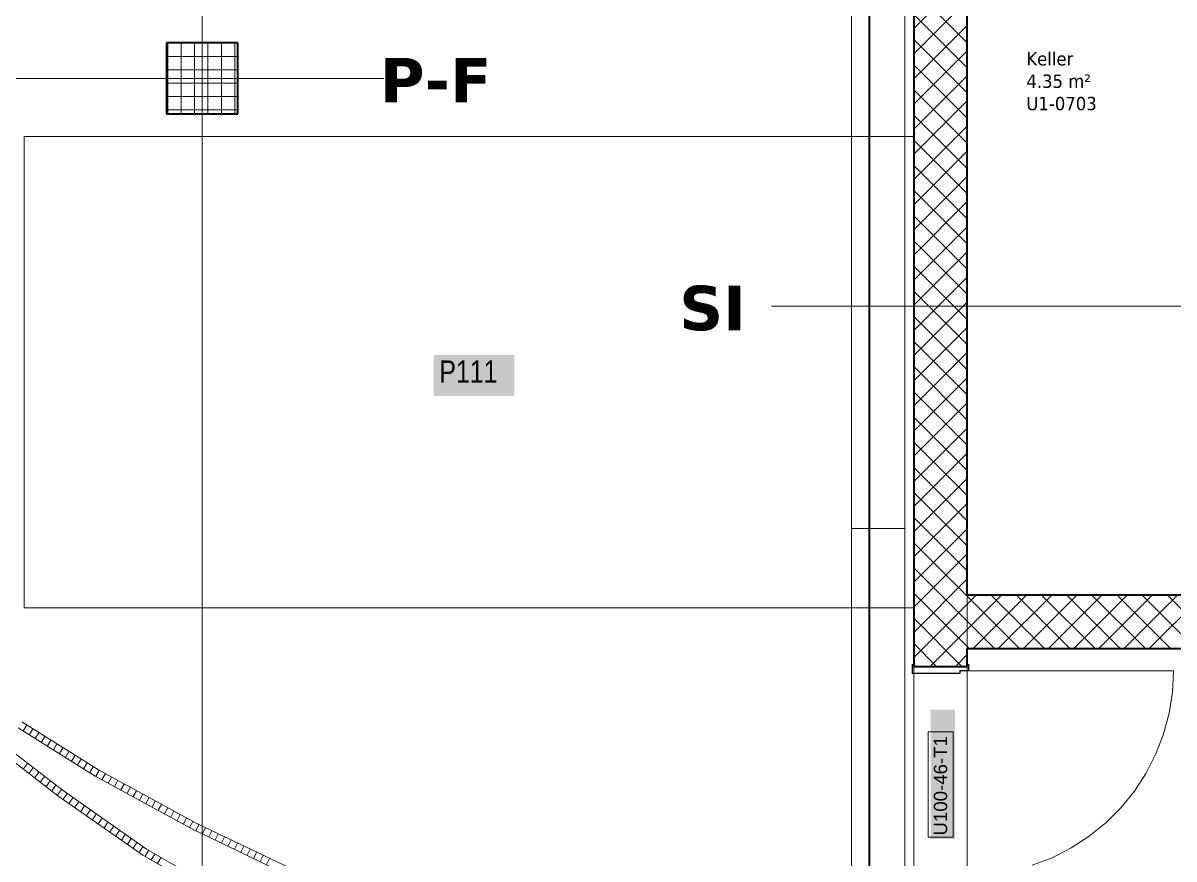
# Model space of a CAD drawing. Extents: x -882 to 613, y -179 to 707.
# Drawn here: x 5.4 to 134.7, y 298 to 392 of the extents above; entities that cross this region are included whole.
import ezdxf
from ezdxf.lldxf.tags import DXFTag

# ---------------------------------------------------------------- set-up
doc = ezdxf.new("R2010")
doc.units = 0
doc.layers.get('0').update_dxf_attribs({"lineweight": 13})
for name, color, linetype, lineweight, true_color in [('A-____-MATC-OTLN', 7, 'Strichpunkt - Mittel', 40, 0x0080ff), ('EL01_WAN_Röhre', 7, 'Continuous', 13, 0xff6666), ('EL01_WAN_Trassen', 40, 'Continuous', 13, 0xffbf00), ('S-GRID-____-IDEN', 7, 'Continuous', 9, 0x5555aa)]:
    doc.layers.add(name, color=color, linetype=linetype, lineweight=lineweight, true_color=true_color)
for name, color, linetype, lineweight in [('A-AREA-____-IDEN', 7, 'Continuous', 5), ('A-DOOR-____-IDEN', 7, 'Continuous', 5), ('A-DOOR-____-OTLN', 7, 'Continuous', 9), ('A-DOOR-FRAM-MCUT', 7, 'Continuous', 9), ('A-DOOR-OPNG-OTLN', 7, 'Continuous', 9), ('A-FLOR-____-OTLN', 7, 'Continuous', 9), ('A-WALL-____-MCUT', 7, 'Continuous', 35), ('A-WALL-____-PATT', 7, 'Continuous', 35), ('C-PRKG-____-IDEN', 7, 'Continuous', 5), ('C-PRKG-____-OTLN', 7, 'Continuous', 9), ('S-COLS-____-MCUT', 7, 'Continuous', 35), ('S-COLS-____-OTLN', 7, 'Continuous', 9), ('S-GRID-____-OTLN', 7, 'Continuous', 5)]:
    doc.layers.add(name, color=color, linetype=linetype, lineweight=lineweight)
doc.styles.get("Standard").update_dxf_attribs({"font": 'arial.ttf'})
tags = doc.linetypes.add('_Rasterlinie_', pattern=[0.375, 0.2, -0.05, 0.075, -0.05]).pattern_tags.tags
tags[10:11] = [DXFTag(74, 4), DXFTag(75, 0), DXFTag(340, '0'), DXFTag(46, 1.0), DXFTag(50, 0.0), DXFTag(44, 0.0), DXFTag(45, 0.0)]
tags[8:9] = [DXFTag(74, 4), DXFTag(75, 0), DXFTag(340, '0'), DXFTag(46, 1.0), DXFTag(50, 0.0), DXFTag(44, 0.0), DXFTag(45, 0.0)]
tags[6:7] = [DXFTag(74, 4), DXFTag(75, 0), DXFTag(340, '0'), DXFTag(46, 1.0), DXFTag(50, 0.0), DXFTag(44, 0.0), DXFTag(45, 0.0)]
tags[4:5] = [DXFTag(74, 4), DXFTag(75, 0), DXFTag(340, '0'), DXFTag(46, 1.0), DXFTag(50, 0.0), DXFTag(44, 0.0), DXFTag(45, 0.0)]
tags = doc.linetypes.add('Grundrissdarstellung Sturz', pattern=[0.25, 0.15, -0.05, 0, -0.05]).pattern_tags.tags
tags[10:11] = [DXFTag(74, 4), DXFTag(75, 0), DXFTag(340, '0'), DXFTag(46, 1.0), DXFTag(50, 0.0), DXFTag(44, 0.0), DXFTag(45, 0.0)]
tags[8:9] = [DXFTag(74, 4), DXFTag(75, 0), DXFTag(340, '0'), DXFTag(46, 1.0), DXFTag(50, 0.0), DXFTag(44, 0.0), DXFTag(45, 0.0)]
tags[6:7] = [DXFTag(74, 4), DXFTag(75, 0), DXFTag(340, '0'), DXFTag(46, 1.0), DXFTag(50, 0.0), DXFTag(44, 0.0), DXFTag(45, 0.0)]
tags[4:5] = [DXFTag(74, 4), DXFTag(75, 0), DXFTag(340, '0'), DXFTag(46, 1.0), DXFTag(50, 0.0), DXFTag(44, 0.0), DXFTag(45, 0.0)]
tags = doc.linetypes.add('Strichpunkt - Mittel', pattern=[0.35, 0.15, -0.1, 0, -0.1]).pattern_tags.tags
tags[10:11] = [DXFTag(74, 4), DXFTag(75, 0), DXFTag(340, '0'), DXFTag(46, 1.0), DXFTag(50, 0.0), DXFTag(44, 0.0), DXFTag(45, 0.0)]
tags[8:9] = [DXFTag(74, 4), DXFTag(75, 0), DXFTag(340, '0'), DXFTag(46, 1.0), DXFTag(50, 0.0), DXFTag(44, 0.0), DXFTag(45, 0.0)]
tags[6:7] = [DXFTag(74, 4), DXFTag(75, 0), DXFTag(340, '0'), DXFTag(46, 1.0), DXFTag(50, 0.0), DXFTag(44, 0.0), DXFTag(45, 0.0)]
tags[4:5] = [DXFTag(74, 4), DXFTag(75, 0), DXFTag(340, '0'), DXFTag(46, 1.0), DXFTag(50, 0.0), DXFTag(44, 0.0), DXFTag(45, 0.0)]

# ---------------------------------------------------------------- blocks, each defined once
blk = doc.blocks.new('Referenz-A0UJ2IESXE', base_point=(-902.38, -164.15))
at = {"layer": 'A-____-MATC-OTLN', "color": 0, "linetype": 'Strichpunkt - Mittel', "ltscale": 0.4}
blk.add_line((100.49, 702.41), (100.49, -157.46), dxfattribs=at)
at = {"layer": 'A-DOOR-____-IDEN', "color": 0, "linetype": 'Continuous', "ltscale": 0.13}
for p, q in [((107.12, 300.47), (107.12, 312.31)), ((107.12, 312.31), (109.9, 312.31)), ((109.9, 312.31), (109.9, 300.47)), ((109.9, 300.47), (107.12, 300.47))]:
    blk.add_line(p, q, dxfattribs=at)
at = {"layer": 'A-DOOR-____-IDEN', "color": 7, "linetype": 'Continuous', "ltscale": 0.13, "true_color": 0xffffff}
for points in [[(107.37, 300.29), (110.13, 300.29), (107.37, 314.83)], [(110.13, 300.29), (107.37, 314.83), (110.13, 314.83)]]:
    blk.add_solid(points, dxfattribs=at)
at = {"layer": 'A-DOOR-____-OTLN', "color": 0, "linetype": 'Grundrissdarstellung Sturz', "ltscale": 0.13}
for p, q in [((105.49, 295.69), (105.49, 319.69)), ((111.49, 295.69), (111.49, 319.69))]:
    blk.add_line(p, q, dxfattribs=at)
at = {"layer": 'A-DOOR-FRAM-MCUT', "color": 0, "linetype": 'Continuous', "ltscale": 0.13}
for p, q in [((105.29, 319.89), (105.49, 319.89)), ((105.29, 318.89), (105.29, 319.89)), ((105.33, 319.85), (105.33, 318.93)), ((105.49, 319.85), (105.33, 319.85)), ((111.49, 319.89), (111.69, 319.89)), ((111.65, 319.85), (111.49, 319.85)), ((111.65, 319.23), (111.65, 319.85)), ((111.69, 319.89), (111.69, 319.19)), ((110.69, 318.89), (105.29, 318.89)), ((105.33, 318.93), (110.65, 318.93)), ((110.65, 319.23), (111.65, 319.23)), ((110.65, 318.93), (110.65, 319.23)), ((110.69, 319.19), (110.69, 318.89)), ((111.69, 319.19), (110.69, 319.19))]:
    blk.add_line(p, q, dxfattribs=at)
at = {"layer": 'A-DOOR-OPNG-OTLN', "color": 0, "linetype": 'Continuous', "ltscale": 0.13}
for p, q in [((111.69, 319.19), (134.69, 319.19)), ((134.56, 316.79), (134.69, 319.19)), ((134.19, 314.41), (134.56, 316.79)), ((133.56, 312.08), (134.19, 314.41)), ((132.7, 309.84), (133.56, 312.08)), ((131.61, 307.69), (132.7, 309.84)), ((130.3, 305.67), (131.61, 307.69)), ((128.78, 303.8), (130.3, 305.67)), ((127.08, 302.1), (128.78, 303.8)), ((125.21, 300.58), (127.08, 302.1)), ((123.19, 299.27), (125.21, 300.58)), ((121.04, 298.18), (123.19, 299.27)), ((118.8, 297.32), (121.04, 298.18))]:
    blk.add_line(p, q, dxfattribs=at)
at = {"layer": 'A-FLOR-____-OTLN', "color": 0, "linetype": 'Continuous', "ltscale": 0.13}
for p, q in [((105.49, 319.69), (105.49, 318.93)), ((105.49, 318.89), (105.49, 296.49))]:
    blk.add_line(p, q, dxfattribs=at)
at = {"layer": 'A-WALL-____-MCUT', "color": 0, "linetype": 'Continuous', "ltscale": 0.35}
for p, q in [((105.49, 558.29), (105.49, 319.69)), ((111.49, 327.69), (111.49, 396.49)), ((139.19, 327.69), (111.49, 327.69)), ((111.49, 321.69), (139.19, 321.69)), ((111.49, 319.69), (111.49, 321.69)), ((105.49, 319.69), (111.49, 319.69))]:
    blk.add_line(p, q, dxfattribs=at)
at = {"layer": 'A-WALL-____-MCUT', "color": 0, "linetype": 'Continuous', "lineweight": 9, "ltscale": 0.13}
blk.add_line((111.49, 327.69), (111.49, 321.69), dxfattribs=at)
at = {"layer": 'A-WALL-____-PATT', "color": 0, "linetype": 'Continuous', "lineweight": 9, "ltscale": 0.13}
for p, q in [((105.49, 391.39), (110.59, 396.49)), ((111.49, 389.8), (105.49, 395.8)), ((105.49, 388.56), (111.49, 394.56)), ((111.49, 386.98), (105.49, 392.98)), ((105.49, 385.73), (111.49, 391.73)), ((111.49, 384.15), (105.49, 390.15)), ((105.49, 382.9), (111.49, 388.9)), ((111.49, 381.32), (105.49, 387.32)), ((105.49, 380.07), (111.49, 386.07)), ((111.49, 378.49), (105.49, 384.49)), ((105.49, 377.25), (111.49, 383.25)), ((111.49, 375.66), (105.49, 381.66)), ((105.49, 374.42), (111.49, 380.42)), ((111.49, 372.83), (105.49, 378.83)), ((105.49, 371.59), (111.49, 377.59)), ((111.49, 370), (105.49, 376)), ((105.49, 368.76), (111.49, 374.76)), ((111.49, 367.18), (105.49, 373.18)), ((105.49, 365.93), (111.49, 371.93)), ((111.49, 364.35), (105.49, 370.35)), ((105.49, 363.1), (111.49, 369.1)), ((111.49, 361.52), (105.49, 367.52)), ((105.49, 360.28), (111.49, 366.28)), ((111.49, 358.69), (105.49, 364.69)), ((105.49, 357.45), (111.49, 363.45)), ((111.49, 355.86), (105.49, 361.86)), ((105.49, 354.62), (111.49, 360.62)), ((111.49, 353.03), (105.49, 359.03)), ((105.49, 351.79), (111.49, 357.79)), ((111.49, 350.21), (105.49, 356.21)), ((105.49, 348.96), (111.49, 354.96)), ((111.49, 347.38), (105.49, 353.38)), ((105.49, 346.13), (111.49, 352.13)), ((111.49, 344.55), (105.49, 350.55)), ((105.49, 343.3), (111.49, 349.3)), ((111.49, 341.72), (105.49, 347.72)), ((105.49, 340.48), (111.49, 346.48)), ((111.49, 338.89), (105.49, 344.89)), ((105.49, 337.65), (111.49, 343.65)), ((111.49, 336.06), (105.49, 342.06)), ((105.49, 334.82), (111.49, 340.82)), ((111.49, 333.24), (105.49, 339.24)), ((105.49, 331.99), (111.49, 337.99)), ((111.49, 330.41), (105.49, 336.41)), ((105.49, 329.16), (111.49, 335.16)), ((111.49, 327.58), (105.49, 333.58)), ((105.49, 326.33), (111.49, 332.33)), ((111.49, 324.75), (105.49, 330.75)), ((105.49, 323.51), (111.49, 329.51)), ((111.49, 321.92), (105.49, 327.92)), ((111.49, 326.68), (112.5, 327.69)), ((111.49, 323.85), (115.33, 327.69)), ((117.37, 321.69), (111.49, 327.58)), ((112.16, 321.69), (118.16, 327.69)), ((120.2, 321.69), (114.2, 327.69)), ((114.99, 321.69), (120.99, 327.69)), ((123.03, 321.69), (117.03, 327.69)), ((117.82, 321.69), (123.82, 327.69)), ((125.86, 321.69), (119.86, 327.69)), ((120.64, 321.69), (126.64, 327.69)), ((128.69, 321.69), (122.69, 327.69)), ((123.47, 321.69), (129.47, 327.69)), ((131.52, 321.69), (125.52, 327.69)), ((126.3, 321.69), (132.3, 327.69)), ((134.34, 321.69), (128.34, 327.69)), ((129.13, 321.69), (135.13, 327.69)), ((137.17, 321.69), (131.17, 327.69)), ((131.96, 321.69), (137.96, 327.69)), ((139.19, 322.51), (134, 327.69)), ((105.49, 320.68), (111.49, 326.68)), ((110.89, 319.69), (105.49, 325.09)), ((114.55, 321.69), (111.49, 324.75)), ((107.33, 319.69), (111.49, 323.85)), ((108.06, 319.69), (105.49, 322.26)), ((110.16, 319.69), (111.49, 321.02)), ((111.72, 321.69), (111.49, 321.92))]:
    blk.add_line(p, q, dxfattribs=at)
at = {"layer": 'C-PRKG-____-IDEN', "color": 7, "linetype": 'Continuous', "ltscale": 0.13, "true_color": 0xffffff}
for points in [[(51.53, 350.1), (60.6, 350.1), (51.53, 354.7)], [(60.6, 350.1), (51.53, 354.7), (60.6, 354.7)]]:
    blk.add_solid(points, dxfattribs=at)
at = {"layer": 'C-PRKG-____-OTLN', "color": 0, "linetype": 'Continuous', "ltscale": 0.13}
for p, q in [((5.49, 326.27), (5.49, 379.26)), ((105.49, 379.26), (5.49, 379.26)), ((105.49, 379.26), (5.49, 379.26)), ((5.49, 379.26), (5.49, 326.27)), ((5.49, 326.27), (5.49, 379.26)), ((5.49, 379.26), (105.49, 379.26)), ((5.49, 379.26), (5.49, 379.26)), ((105.49, 337.41), (105.49, 379.26)), ((105.49, 379.26), (105.49, 337.41)), ((105.49, 326.27), (105.49, 337.41)), ((105.49, 337.41), (105.49, 326.27)), ((105.49, 326.27), (5.49, 326.27)), ((5.49, 326.27), (105.49, 326.27)), ((105.49, 326.27), (5.49, 326.27)), ((5.49, 326.27), (5.49, 326.27))]:
    blk.add_line(p, q, dxfattribs=at)
at = {"layer": 'S-COLS-____-MCUT', "color": 0, "linetype": 'Continuous', "ltscale": 0.35}
for p, q in [((29.49, 389.79), (21.49, 389.79)), ((21.49, 389.79), (21.49, 381.79)), ((29.49, 381.79), (29.49, 389.79)), ((21.49, 381.79), (29.49, 381.79))]:
    blk.add_line(p, q, dxfattribs=at)
at = {"layer": 'S-COLS-____-OTLN', "color": 0, "linetype": 'Continuous', "ltscale": 0.13}
for p, q in [((21.49, 389.76), (29.49, 389.76)), ((21.65, 381.79), (21.65, 389.79)), ((23.15, 381.79), (23.15, 389.79)), ((24.65, 381.79), (24.65, 389.79)), ((26.15, 381.79), (26.15, 389.79)), ((27.65, 381.79), (27.65, 389.79)), ((29.15, 381.79), (29.15, 389.79)), ((21.49, 388.26), (29.49, 388.26)), ((21.49, 386.76), (29.49, 386.76)), ((21.49, 385.26), (29.49, 385.26)), ((21.49, 383.76), (29.49, 383.76)), ((21.49, 382.26), (29.49, 382.26))]:
    blk.add_line(p, q, dxfattribs=at)
at = {"layer": 'S-GRID-____-OTLN', "color": 0, "linetype": '_Rasterlinie_', "ltscale": 0.13}
for p, q in [((25.49, -157.46), (25.49, 660.29)), ((-854.49, 385.79), (45.92, 385.79)), ((89.49, 360.19), (391.8, 360.19))]:
    blk.add_line(p, q, dxfattribs=at)
at = {"layer": 'A-AREA-____-IDEN', "color": 0, "linetype": 'Continuous', "ltscale": 0.13, "char_height": 1.5, "attachment_point": 1}
for s, insert in [('{\\W0.9;\\fVerdana;Keller}', (118.14, 388.74)), ('{\\W0.9;\\fVerdana;4.35 m²}', (118.14, 386.22)), ('{\\W0.9;\\fVerdana;U1-0703}', (118.14, 383.71))]:
    blk.add_mtext(s, dxfattribs=dict(at, insert=insert))
at = {"layer": 'A-DOOR-____-IDEN', "color": 0, "linetype": 'Continuous', "ltscale": 0.13, "insert": (107.74, 300.67), "char_height": 1.5, "attachment_point": 1, "rotation": 90}
blk.add_mtext('{\\fArial;U100-46-T1}', dxfattribs=at)
at = {"layer": 'C-PRKG-____-IDEN', "color": 0, "linetype": 'Continuous', "ltscale": 0.13, "insert": (52.16, 354.08), "char_height": 2.5, "attachment_point": 1}
blk.add_mtext('{\\W0.8;\\fArial;P111}', dxfattribs=at)
at = {"layer": 'S-GRID-____-IDEN', "color": 0, "linetype": 'Continuous', "lineweight": 5, "ltscale": 0.13, "char_height": 5, "attachment_point": 1}
for s, insert in [('{\\fVerdana|b1|i0;P-F}', (45.47, 388.08)), ('{\\fVerdana|b1|i0;SI}', (79.12, 362.48))]:
    blk.add_mtext(s, dxfattribs=dict(at, insert=insert))
blk = doc.blocks.new('Kabelkanal-A0UJ2IFUXE', base_point=(98.49, 288.44))
at = {"color": 0, "linetype": 'ByBlock', "lineweight": -2, "ltscale": 0.13}
for p, q in [((98.49, 335.17), (98.49, 335.2)), ((98.49, 288.47), (98.49, 335.2)), ((98.49, 335.2), (104.49, 335.2)), ((98.49, 288.44), (98.49, 335.17)), ((98.49, 335.17), (104.49, 335.17)), ((104.49, 335.17), (104.49, 335.2)), ((104.49, 335.2), (104.49, 288.47)), ((104.49, 335.17), (104.49, 288.44)), ((98.49, 288.44), (98.49, 288.47)), ((104.49, 288.47), (98.49, 288.47)), ((104.49, 288.44), (98.49, 288.44)), ((104.49, 288.44), (104.49, 288.47))]:
    blk.add_line(p, q, dxfattribs=at)
blk = doc.blocks.new('Kabelkanal-A0UJ2IG0XE', base_point=(98.49, 335.17))
at = {"color": 0, "linetype": 'ByBlock', "lineweight": -2, "ltscale": 0.13}
for p, q in [((98.49, 395.16), (98.49, 395.19)), ((98.49, 335.2), (98.49, 395.19)), ((98.49, 395.19), (104.49, 395.19)), ((98.49, 335.17), (98.49, 395.16)), ((98.49, 395.16), (104.49, 395.16)), ((104.49, 395.16), (104.49, 395.19)), ((104.49, 395.19), (104.49, 335.2)), ((104.49, 395.16), (104.49, 335.17)), ((98.49, 335.17), (98.49, 335.2)), ((104.49, 335.2), (98.49, 335.2)), ((104.49, 335.17), (98.49, 335.17)), ((104.49, 335.17), (104.49, 335.2))]:
    blk.add_line(p, q, dxfattribs=at)
blk = doc.blocks.new('Flexrohr-A0UJ2ILQXE', base_point=(-40.67, 258.58))
at = {"color": 0, "linetype": 'ByBlock', "lineweight": -2, "ltscale": 0.13}
for p, q in [((-0.18, 312.43), (9.28, 305.15)), ((0.31, 313.06), (9.75, 305.8)), ((5.41, 308.15), (5.86, 308.76)), ((6.05, 307.67), (6.5, 308.27)), ((6.68, 307.18), (7.13, 307.78)), ((7.32, 306.69), (7.76, 307.29)), ((7.95, 306.2), (8.4, 306.81)), ((8.59, 305.71), (9.03, 306.32)), ((9.22, 305.23), (9.67, 305.83)), ((9.75, 305.8), (19.24, 299.14)), ((9.87, 304.76), (10.32, 305.37)), ((9.28, 305.15), (18.81, 298.46)), ((10.53, 304.3), (10.97, 304.91)), ((11.19, 303.84), (11.62, 304.45)), ((11.84, 303.38), (12.28, 303.99)), ((12.5, 302.92), (12.93, 303.54)), ((13.15, 302.46), (13.58, 303.08)), ((13.81, 302), (14.24, 302.62)), ((14.47, 301.54), (14.89, 302.16)), ((15.12, 301.08), (15.54, 301.7)), ((15.78, 300.62), (16.2, 301.24)), ((16.43, 300.16), (16.85, 300.78)), ((17.09, 299.7), (17.5, 300.32)), ((17.75, 299.23), (18.16, 299.87)), ((18.4, 298.77), (18.81, 299.41)), ((19.07, 298.34), (19.48, 298.97)), ((19.24, 299.14), (28.26, 293.99)), ((18.81, 298.46), (27.88, 293.28)), ((19.77, 297.94), (20.17, 298.58)), ((20.47, 297.54), (20.86, 298.18))]:
    blk.add_line(p, q, dxfattribs=at)
blk = doc.blocks.new('Flexrohr-A0UJ2ILSXE', base_point=(-40.66, 259.84))
at = {"color": 0, "linetype": 'ByBlock', "lineweight": -2, "ltscale": 0.13}
for p, q in [((5.23, 313.47), (13.85, 308.04)), ((4.8, 312.79), (13.45, 307.35)), ((5.39, 312.45), (5.79, 313.08)), ((6.07, 312.02), (6.47, 312.66)), ((6.74, 311.6), (7.14, 312.23)), ((7.42, 311.17), (7.82, 311.81)), ((8.1, 310.74), (8.5, 311.38)), ((8.78, 310.32), (9.17, 310.96)), ((9.46, 309.89), (9.85, 310.53)), ((10.13, 309.46), (10.52, 310.11)), ((10.81, 309.04), (11.2, 309.68)), ((11.49, 308.61), (11.88, 309.26)), ((12.17, 308.18), (12.55, 308.83)), ((12.85, 307.76), (13.23, 308.41)), ((13.53, 307.34), (13.91, 307.99)), ((13.85, 308.04), (24.76, 302.11)), ((13.45, 307.35), (24.39, 301.4)), ((14.23, 306.95), (14.61, 307.6)), ((14.94, 306.57), (15.31, 307.22)), ((15.64, 306.19), (16.01, 306.84)), ((16.34, 305.8), (16.71, 306.46)), ((17.05, 305.42), (17.41, 306.08)), ((17.75, 305.04), (18.11, 305.7)), ((18.45, 304.66), (18.82, 305.31)), ((19.16, 304.27), (19.52, 304.93)), ((19.86, 303.89), (20.22, 304.55)), ((20.56, 303.51), (20.92, 304.17)), ((21.27, 303.12), (21.62, 303.79)), ((21.97, 302.74), (22.32, 303.41)), ((22.68, 302.36), (23.02, 303.02)), ((23.38, 301.97), (23.72, 302.64)), ((24.08, 301.59), (24.43, 302.26)), ((24.76, 302.11), (35.72, 296.84)), ((24.8, 301.23), (25.14, 301.9)), ((25.52, 300.88), (25.86, 301.55)), ((24.39, 301.4), (35.38, 296.12)), ((26.24, 300.54), (26.58, 301.21)), ((26.96, 300.19), (27.3, 300.86)), ((27.68, 299.84), (28.02, 300.52)), ((28.4, 299.5), (28.74, 300.17)), ((29.12, 299.15), (29.46, 299.82)), ((29.85, 298.8), (30.18, 299.48)), ((30.57, 298.46), (30.9, 299.13)), ((31.29, 298.11), (31.62, 298.79)), ((32.01, 297.76), (32.34, 298.44)), ((32.73, 297.42), (33.06, 298.09))]:
    blk.add_line(p, q, dxfattribs=at)

msp = doc.modelspace()

# ---------------------------------------------------------------- block references
at = {"color": 9, "lineweight": 25, "ltscale": 0.25, "true_color": 0xc0c0c0}
msp.add_blockref('Referenz-A0UJ2IESXE', (-902.38, -164.15), dxfattribs=at)
at = {"layer": 'EL01_WAN_Röhre', "color": 24, "ltscale": 0.13, "true_color": 0x993300}
for name, p in [('Flexrohr-A0UJ2ILSXE', (-40.66, 259.84)), ('Flexrohr-A0UJ2ILQXE', (-40.67, 258.58))]:
    msp.add_blockref(name, p, dxfattribs=at)
at = {"layer": 'EL01_WAN_Trassen', "ltscale": 0.13}
for name, p in [('Kabelkanal-A0UJ2IG0XE', (98.49, 335.17)), ('Kabelkanal-A0UJ2IFUXE', (98.49, 288.44))]:
    msp.add_blockref(name, p, dxfattribs=at)

doc.saveas('drawing.dxf')
